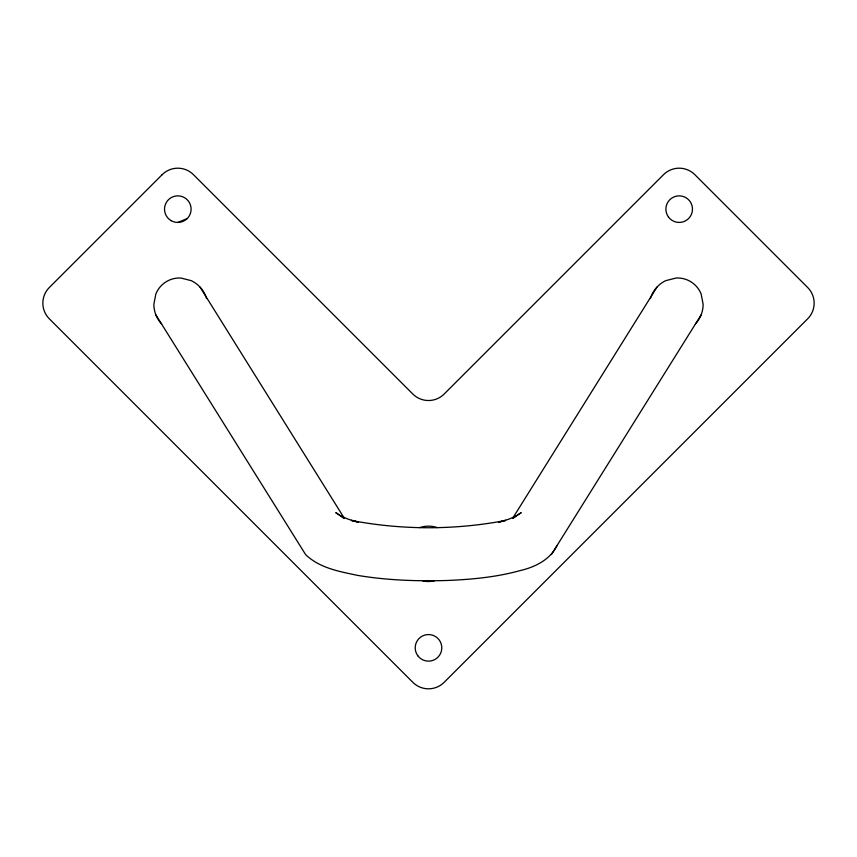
<?xml version="1.0" encoding="UTF-8"?>
<svg xmlns="http://www.w3.org/2000/svg" width="857" height="857" viewBox="0 0 857 857"><rect width="100%" height="100%" fill="white"/><g stroke="black" fill="none" stroke-linecap="round" stroke-linejoin="round"><path stroke-width="1.29" d="M656.933 287.138L512.625 518.346L521.217 512.636L516.096 516.064L508.64 519.246L498.453 522.277L505.63 520.445C454.906 530.172 402.094 530.172 351.37 520.445L358.547 522.277L348.36 519.246L340.904 516.064L335.783 512.636L344.375 518.346L200.067 287.138M155.899 314.926L305.595 554.565C319.597 568.127 339.201 571.448 357.508 575.368C387.139 580.339 417.295 581.357 447.279 580.478C471.779 579.461 496.374 577.168 520.07 570.612C534.629 567.248 550.012 559.9 556.814 545.877M551.405 554.565L701.101 314.926M513.118 518.206L515.111 516.782M177.817 222.445L187.212 218.556M341.889 516.782L343.882 518.206M434.178 580.95A27.692 27.692 0 0 1 422.822 580.95M419.587 527.623A27.692 27.692 0 0 1 437.413 527.623M695.348 324.085A29.277 29.277 0 0 0 703.136 304.299L701.155 294.015A25.485 25.485 0 0 0 676.141 278.011L665.643 280.689A29.277 29.277 0 0 0 650.399 298.557M161.652 324.085A29.277 29.277 0 0 1 153.864 304.299L155.845 294.015A25.485 25.485 0 0 1 180.859 278.011L191.357 280.689A29.277 29.277 0 0 1 206.601 298.557M162.144 174.678L49.342 287.491A22.153 22.153 0 0 0 49.342 318.825L412.828 682.322A22.153 22.153 0 0 0 444.172 682.322L807.658 318.825A22.153 22.153 0 0 0 807.658 287.491L694.856 174.678A22.153 22.153 0 0 0 663.522 174.678L444.172 394.027A22.153 22.153 0 0 1 412.828 394.027L193.478 174.678A22.153 22.153 0 0 0 162.144 174.678M171.164 220.667A13.294 13.294 0 0 0 191.111 209.151A13.294 13.294 0 0 0 171.164 197.635A13.294 13.294 0 0 0 171.164 220.667M417.83 655.776A13.294 13.294 0 0 0 440.702 653.13A13.294 13.294 0 0 0 426.968 634.641A13.294 13.294 0 0 0 417.83 655.776M668.514 217.078A13.294 13.294 0 0 0 691.385 214.432A13.294 13.294 0 0 0 677.662 195.942A13.294 13.294 0 0 0 668.514 217.078"/></g></svg>
